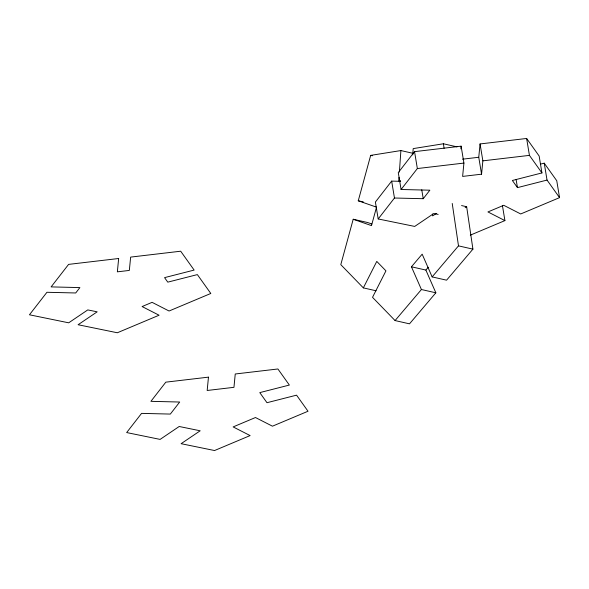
<?xml version="1.0" encoding="UTF-8"?>
<svg xmlns="http://www.w3.org/2000/svg" width="589" height="589" viewBox="0 0 589 589"><rect width="100%" height="100%" fill="white"/><g stroke="black" fill="none" stroke-linecap="round" stroke-linejoin="round"><path stroke-width="0.88" d="M399.018 177.392L398.768 180.97L400.527 180.69M399.394 172.032L400.895 150.563L412.779 153.265M412.749 154.863L413.191 148.605L443.414 143.775L456.998 146.867M460.863 148.833L461.121 146.168L414.553 151.645L398.282 172.584L401.08 189.496L429.852 190.188L423.233 198.707L394.461 198.014L378.197 218.961L414.708 226.426L433.791 213.52L438.164 214.411M461.121 146.168L463.918 163.079L462.623 176.413L481.559 174.182L482.862 160.849L480.064 143.944L526.632 138.467L539.149 156.026L541.946 172.93L512.371 180.484L517.459 187.626L547.034 180.072L559.55 197.632L520.713 213.962L503.735 205.296L487.935 211.937L504.92 220.603L502.41 205.473M481.559 174.182L478.761 157.27L480.064 143.944M371.792 223.975L367.639 222.524L353.209 219.248L340.795 264.645L363.347 287.881L376.084 290.775M353.209 219.248L371.49 225.624L376.533 207.159L358.259 200.783L370.672 155.386L400.895 150.563M363.347 287.881L376.776 261.413L385.942 270.859L372.52 297.327L395.072 320.563L409.502 323.84L435.853 292.807L425.876 270.071L411.446 266.788L422.166 254.168L432.142 276.904L446.572 280.18L472.923 249.14L466.657 206.724L461.562 205.568M400.653 181.324L391.663 181.103L375.392 202.049L378.197 218.961M401.08 189.496L417.351 168.55L463.918 163.079M425.876 270.071L428.255 267.266M395.072 320.563L421.422 289.523L435.853 292.807M432.142 276.904L458.492 245.863L452.227 203.448M436.405 213.476L432.635 215.861L432.37 214.05M465.148 207.681L466.657 206.724M470.302 235.151L504.92 220.603M540.761 164.051L544.236 163.168L556.752 180.727L559.55 197.632M462.527 159.185L478.761 157.27M482.862 160.849L529.43 155.371L541.946 172.93M370.672 155.386L372.373 155.776M358.259 200.783L363.354 201.946M458.492 245.863L472.923 249.14M411.446 266.788L421.422 289.523M544.236 163.168L547.034 180.072M526.632 138.467L529.43 155.371M516.133 179.616L517.459 187.626M421.761 189.805L423.233 198.707M414.553 151.645L417.351 168.55M391.663 181.103L394.461 198.014M443.414 143.775L444.084 148.288M118.661 258.505L117.358 271.838L129.337 270.425L130.64 257.099L180.69 251.208L194.142 270.079L164.559 277.633L167.784 282.146L197.359 274.599L210.803 293.469L169.065 311.014L152.087 302.348L142.096 306.552L159.074 315.218L117.336 332.763L78.087 324.738L97.17 311.831L87.776 309.91L68.692 322.816L29.45 314.791L46.936 292.284L75.709 292.976L79.89 287.587L51.118 286.895L68.604 264.387L118.661 258.505M208.469 377.144L207.173 390.478L233.951 387.326L235.247 373.993L277.905 368.979L289.361 385.059L259.786 392.613L266.979 402.707L296.561 395.16L308.018 411.24L272.449 426.193L255.471 417.527L233.141 426.915L250.119 435.58L214.551 450.533L181.103 443.694L200.186 430.787L179.189 426.495L160.105 439.401L126.664 432.562L141.566 413.382L170.339 414.074L179.689 402.029L150.917 401.337L165.818 382.158L208.469 377.144"/></g></svg>
